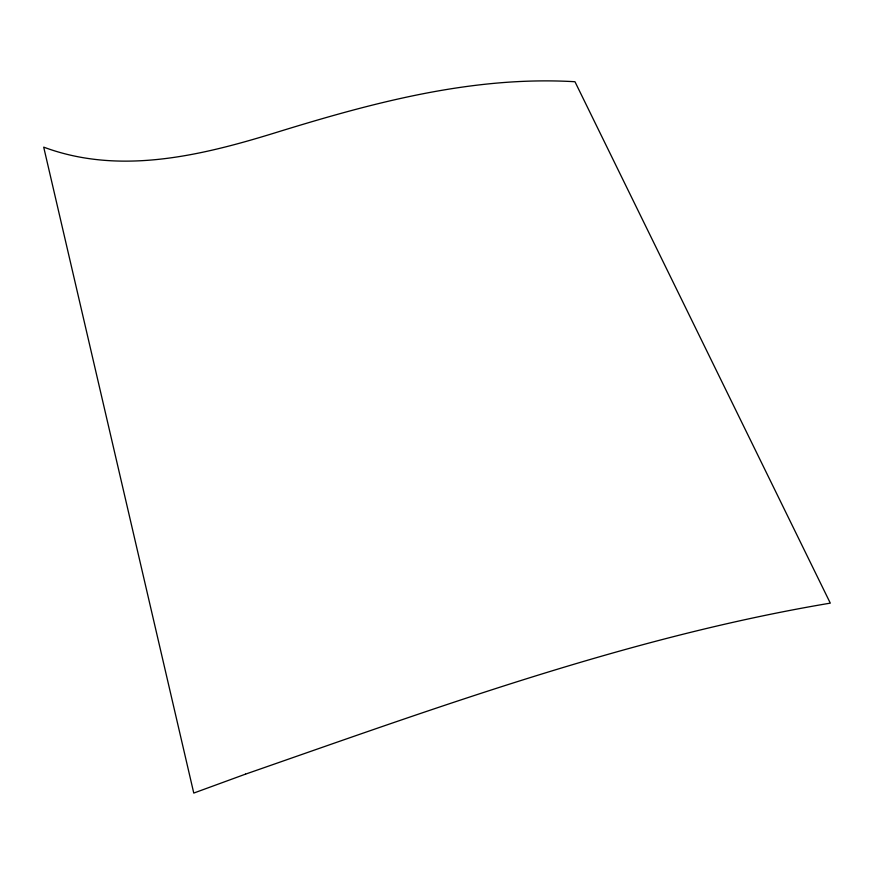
<?xml version="1.0" encoding="UTF-8"?>
<svg xmlns="http://www.w3.org/2000/svg" width="874" height="874" viewBox="0 0 874 874"><rect width="100%" height="100%" fill="white"/><g stroke="black" fill="none" stroke-linecap="round" stroke-linejoin="round"><path stroke-width="1.31" d="M245.561 774.124L193.766 793.068L43.7 147.138C121.202 176.067 204.385 154.851 280.15 131.264C375.547 101.93 474.254 75.787 574.972 81.73L830.3 603.136C629.52 636.851 437.197 707.437 245.561 774.124"/></g></svg>
